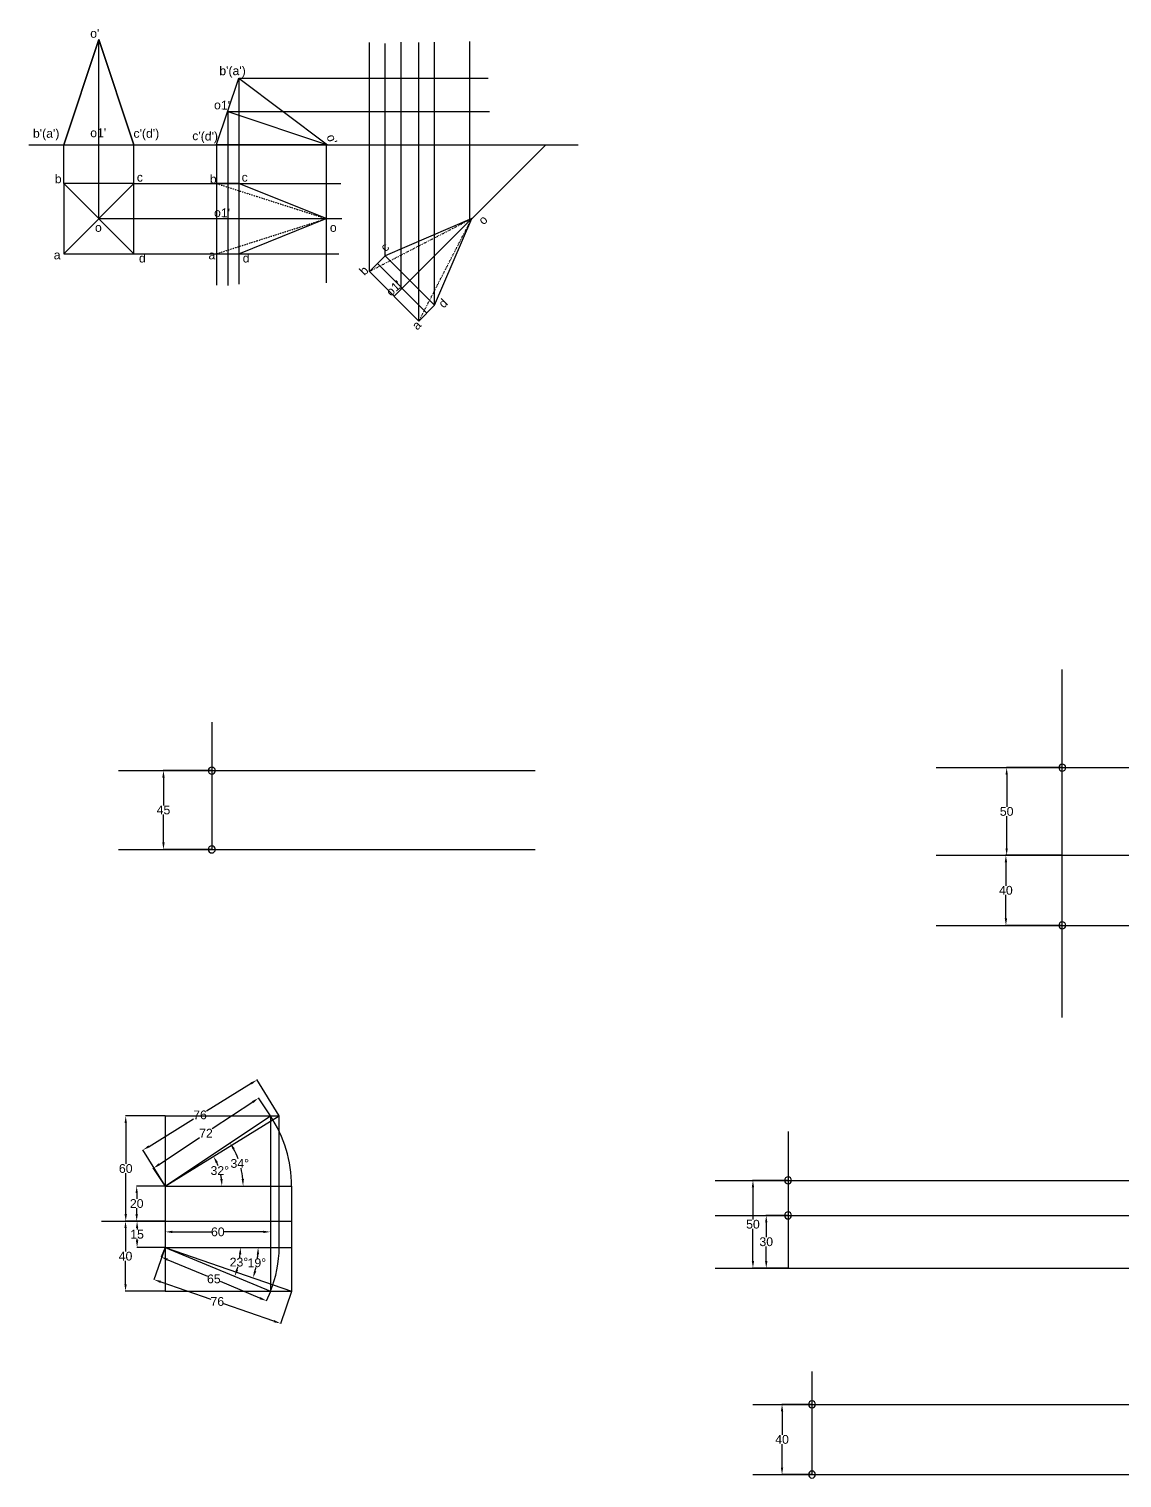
# Model space of a CAD drawing. Header units: inches. Extents: x -1930 to 5336, y -1833 to 832.
# Drawn here: x 527 to 1150, y 6 to 832 of the extents above; entities that cross this region are included whole.
import ezdxf

# ---------------------------------------------------------------- set-up
doc = ezdxf.new("R2010")
doc.units = ezdxf.units.IN
doc.header["$MEASUREMENT"] = 0
doc.linetypes.add('DOT', pattern=[0.25, 0, -0.25])
doc.styles.get("Standard").update_dxf_attribs({"font": 'arial.ttf'})
doc.dimstyles.get("Standard").update_dxf_attribs({"dimtxt": 5, "dimasz": 4, "dimexe": 0.18, "dimexo": 0.0625, "dimgap": 0.09, "dimtad": 0, "dimtih": 1, "dimtoh": 1, "dimdec": 0, "dimzin": 0, "dimdsep": 46, "dimtxsty": 'Standard', "dimcen": 0.09, "dimadec": 0, "dimazin": 0, "dimtfac": 1, "dimtdec": 0, "dimtofl": 0, "dimtmove": 0, "dimatfit": 3, "dimfxl": 1, "dimtolj": 1, "dimtzin": 0, "dimarcsym": 0})

# ---------------------------------------------------------------- blocks, each defined once
blk = doc.blocks.new('*D1')
at = {"color": 0, "lineweight": -2, "transparency": 16777216}
for p, q in [((604.65, 172.16), (588.26, 172.16)), ((588.44, 168.16), (588.44, 164.8)), ((588.44, 156.16), (588.44, 159.52)), ((604.65, 152.16), (588.26, 152.16))]:
    blk.add_line(p, q, dxfattribs=at)
at = {"color": 0, "transparency": 16777216}
for points in [[(587.77, 168.16), (589.1, 168.16), (588.44, 172.16)], [(587.77, 156.16), (589.1, 156.16), (588.44, 152.16)]]:
    blk.add_solid(points, dxfattribs=at)
at = {"layer": 'Defpoints', "color": 0, "transparency": 16777216}
for p in [(588.44, 172.16), (604.71, 172.16), (604.71, 152.16)]:
    blk.add_point(p, dxfattribs=at)
at = {"color": 0, "transparency": 16777216, "insert": (588.44, 162.16), "char_height": 5, "attachment_point": 5}
blk.add_mtext('\\A1;20', dxfattribs=at)
blk = doc.blocks.new('*D2')
at = {"color": 0, "lineweight": -2, "transparency": 16777216}
for p, q in [((604.65, 212.16), (582, 212.16)), ((582.18, 208.16), (582.18, 184.8)), ((582.18, 156.16), (582.18, 179.52)), ((604.65, 152.16), (582, 152.16))]:
    blk.add_line(p, q, dxfattribs=at)
at = {"color": 0, "transparency": 16777216}
for points in [[(581.51, 208.16), (582.85, 208.16), (582.18, 212.16)], [(581.51, 156.16), (582.85, 156.16), (582.18, 152.16)]]:
    blk.add_solid(points, dxfattribs=at)
at = {"layer": 'Defpoints', "color": 0, "transparency": 16777216}
for p in [(582.18, 212.16), (604.71, 212.16), (604.71, 152.16)]:
    blk.add_point(p, dxfattribs=at)
at = {"color": 0, "transparency": 16777216, "insert": (582.18, 182.16), "char_height": 5, "attachment_point": 5}
blk.add_mtext('\\A1;60', dxfattribs=at)
blk = doc.blocks.new('*D3')
at = {"color": 0, "lineweight": -2, "transparency": 16777216}
for p, q in [((604.65, 152.16), (588.47, 152.16)), ((588.65, 148.16), (588.65, 147.3)), ((588.65, 141.16), (588.65, 142.02)), ((604.65, 137.16), (588.47, 137.16))]:
    blk.add_line(p, q, dxfattribs=at)
at = {"color": 0, "transparency": 16777216}
for points in [[(587.99, 148.16), (589.32, 148.16), (588.65, 152.16)], [(587.99, 141.16), (589.32, 141.16), (588.65, 137.16)]]:
    blk.add_solid(points, dxfattribs=at)
at = {"layer": 'Defpoints', "color": 0, "transparency": 16777216}
for p in [(604.71, 152.16), (588.65, 137.16), (604.71, 137.16)]:
    blk.add_point(p, dxfattribs=at)
at = {"color": 0, "transparency": 16777216, "insert": (588.65, 144.66), "char_height": 5, "attachment_point": 5}
blk.add_mtext('\\A1;15', dxfattribs=at)
blk = doc.blocks.new('*D4')
at = {"color": 0, "lineweight": -2, "transparency": 16777216}
for p, q in [((604.65, 152.16), (581.89, 152.16)), ((582.07, 148.16), (582.07, 134.8)), ((582.07, 116.16), (582.07, 129.52)), ((604.65, 112.16), (581.89, 112.16))]:
    blk.add_line(p, q, dxfattribs=at)
at = {"color": 0, "transparency": 16777216}
for points in [[(581.4, 148.16), (582.74, 148.16), (582.07, 152.16)], [(581.4, 116.16), (582.74, 116.16), (582.07, 112.16)]]:
    blk.add_solid(points, dxfattribs=at)
at = {"layer": 'Defpoints', "color": 0, "transparency": 16777216}
for p in [(604.71, 152.16), (582.07, 112.16), (604.71, 112.16)]:
    blk.add_point(p, dxfattribs=at)
at = {"color": 0, "transparency": 16777216, "insert": (582.07, 132.16), "char_height": 5, "attachment_point": 5}
blk.add_mtext('\\A1;40', dxfattribs=at)
blk = doc.blocks.new('*D5')
at = {"color": 0, "lineweight": -2, "transparency": 16777216}
for p, q in [((654.61, 220.1), (631.56, 204.74)), ((664.68, 212.21), (657.84, 222.47)), ((601.27, 184.54), (624.31, 199.9)), ((604.68, 172.21), (597.84, 182.47))]:
    blk.add_line(p, q, dxfattribs=at)
at = {"color": 0, "transparency": 16777216}
for points in [[(654.24, 220.66), (654.98, 219.55), (657.94, 222.32)], [(600.9, 185.09), (601.64, 183.98), (597.94, 182.32)]]:
    blk.add_solid(points, dxfattribs=at)
at = {"layer": 'Defpoints', "color": 0, "transparency": 16777216}
for p in [(657.94, 222.32), (664.71, 212.16), (604.71, 172.16)]:
    blk.add_point(p, dxfattribs=at)
at = {"color": 0, "transparency": 16777216, "insert": (627.94, 202.32), "char_height": 5, "attachment_point": 5}
blk.add_mtext('\\A1;72', dxfattribs=at)
blk = doc.blocks.new('*D6')
at = {"color": 0, "lineweight": -2, "transparency": 16777216}
for p, q in [((669.68, 212.21), (656.97, 232.87)), ((653.65, 230.62), (628.21, 214.96)), ((595.47, 194.82), (620.91, 210.47)), ((604.68, 172.21), (591.97, 192.87))]:
    blk.add_line(p, q, dxfattribs=at)
at = {"color": 0, "transparency": 16777216}
for points in [[(653.3, 231.19), (654, 230.05), (657.06, 232.72)], [(595.12, 195.38), (595.82, 194.25), (592.06, 192.72)]]:
    blk.add_solid(points, dxfattribs=at)
at = {"layer": 'Defpoints', "color": 0, "transparency": 16777216}
for p in [(657.06, 232.72), (669.71, 212.16), (604.71, 172.16)]:
    blk.add_point(p, dxfattribs=at)
at = {"color": 0, "transparency": 16777216, "insert": (624.56, 212.72), "char_height": 5, "attachment_point": 5}
blk.add_mtext('\\A1;76', dxfattribs=at)
blk = doc.blocks.new('*D7')
at = {"color": 0, "lineweight": -2, "transparency": 16777216}
for p, q in [((604.69, 137.1), (598.29, 118.64)), ((602.13, 117.5), (630.76, 107.58)), ((676.8, 112.1), (670.4, 93.64)), ((666.68, 95.12), (638.06, 105.05))]:
    blk.add_line(p, q, dxfattribs=at)
at = {"color": 0, "transparency": 16777216}
for points in [[(602.35, 118.13), (601.91, 116.87), (598.35, 118.81)], [(666.9, 95.75), (666.46, 94.49), (670.46, 93.81)]]:
    blk.add_solid(points, dxfattribs=at)
at = {"layer": 'Defpoints', "color": 0, "transparency": 16777216}
for p in [(604.71, 137.16), (676.82, 112.16), (670.46, 93.81)]:
    blk.add_point(p, dxfattribs=at)
at = {"color": 0, "transparency": 16777216, "insert": (634.41, 106.31), "char_height": 5, "attachment_point": 5}
blk.add_mtext('\\A1;76', dxfattribs=at)
blk = doc.blocks.new('*D8')
at = {"color": 0, "lineweight": -2, "transparency": 16777216}
for p, q in [((604.69, 137.1), (602.37, 131.53)), ((606.13, 130.16), (628.73, 120.74)), ((658.74, 108.23), (636.14, 117.65)), ((664.69, 112.1), (662.37, 106.53))]:
    blk.add_line(p, q, dxfattribs=at)
at = {"color": 0, "transparency": 16777216}
for points in [[(606.38, 130.77), (605.87, 129.54), (602.43, 131.69)], [(659, 108.85), (658.49, 107.62), (662.43, 106.69)]]:
    blk.add_solid(points, dxfattribs=at)
at = {"layer": 'Defpoints', "color": 0, "transparency": 16777216}
for p in [(604.71, 137.16), (664.71, 112.16), (662.43, 106.69)]:
    blk.add_point(p, dxfattribs=at)
at = {"color": 0, "transparency": 16777216, "insert": (632.43, 119.19), "char_height": 5, "attachment_point": 5}
blk.add_mtext('\\A1;65', dxfattribs=at)
blk = doc.blocks.new('*D9')
at = {"color": 0, "lineweight": -2, "transparency": 16777216}
for start, end in [(20.74118, 24.51371), (7.09379, 10.98427)]:
    blk.add_arc((604.71, 172.16), 32.33, start, end, dxfattribs=at)
at = {"color": 0, "transparency": 16777216}
for points in [[(633.54, 185.26), (634.71, 185.89), (632.24, 189.1)], [(637.46, 176.19), (636.13, 176.11), (637.04, 172.16)]]:
    blk.add_solid(points, dxfattribs=at)
at = {"layer": 'Defpoints', "color": 0, "transparency": 16777216}
for p in [(669.71, 212.16), (636.5, 178.07), (568.34, 172.16), (604.71, 172.16), (1051.08, 172.16)]:
    blk.add_point(p, dxfattribs=at)
at = {"color": 0, "transparency": 16777216, "insert": (635.82, 180.96), "char_height": 5, "attachment_point": 5}
blk.add_mtext('\\A1;32°', dxfattribs=at)
blk = doc.blocks.new('*D10')
at = {"color": 0, "lineweight": -2, "transparency": 16777216}
for start, end in [(20.44615, 28.52824), (5.16182, 13.31129)]:
    blk.add_arc((604.71, 172.16), 44.41, start, end, dxfattribs=at)
at = {"color": 0, "transparency": 16777216}
for points in [[(643.16, 193.03), (644.3, 193.72), (641.67, 196.8)], [(649.61, 176.19), (648.28, 176.13), (649.13, 172.16)]]:
    blk.add_solid(points, dxfattribs=at)
at = {"layer": 'Defpoints', "color": 0, "transparency": 16777216}
for p in [(664.71, 212.16), (648.28, 180.81), (568.34, 172.16), (604.71, 172.16), (1051.08, 172.16)]:
    blk.add_point(p, dxfattribs=at)
at = {"color": 0, "transparency": 16777216, "insert": (647.22, 185.03), "char_height": 5, "attachment_point": 5}
blk.add_mtext('\\A1;34°', dxfattribs=at)
blk = doc.blocks.new('*D11')
at = {"color": 0, "lineweight": -2, "transparency": 16777216}
for start, end in [(353.3254, 355.67551), (345.20369, 347.52909)]:
    blk.add_arc((604.71, 137.16), 53.01, start, end, dxfattribs=at)
at = {"color": 0, "transparency": 16777216}
for points in [[(656.9, 133.19), (658.24, 133.14), (657.72, 137.16)], [(656.6, 123.43), (655.33, 123.82), (654.8, 119.8)]]:
    blk.add_solid(points, dxfattribs=at)
at = {"layer": 'Defpoints', "color": 0, "transparency": 16777216}
for p in [(568.34, 137.16), (604.71, 137.16), (1051.08, 137.16), (656.41, 125.46), (676.82, 112.16)]:
    blk.add_point(p, dxfattribs=at)
at = {"color": 0, "transparency": 16777216, "insert": (656.98, 128.36), "char_height": 5, "attachment_point": 5}
blk.add_mtext('\\A1;19°', dxfattribs=at)
blk = doc.blocks.new('*D12')
at = {"color": 0, "lineweight": -2, "transparency": 16777216}
for start, end in [(352.27232, 354.65526), (342.72488, 345.06237)]:
    blk.add_arc((604.71, 137.16), 42.9, start, end, dxfattribs=at)
at = {"color": 0, "transparency": 16777216}
for points in [[(646.76, 133.2), (648.09, 133.13), (647.61, 137.16)], [(646.3, 124.19), (645.05, 124.65), (644.31, 120.66)]]:
    blk.add_solid(points, dxfattribs=at)
at = {"layer": 'Defpoints', "color": 0, "transparency": 16777216}
for p in [(568.34, 137.16), (604.71, 137.16), (1051.08, 137.16), (646.13, 126), (664.71, 112.16)]:
    blk.add_point(p, dxfattribs=at)
at = {"color": 0, "transparency": 16777216, "insert": (646.77, 128.75), "char_height": 5, "attachment_point": 5}
blk.add_mtext('\\A1;23°', dxfattribs=at)
blk = doc.blocks.new('*D13')
at = {"color": 0, "lineweight": -2, "transparency": 16777216}
for p, q in [((604.71, 152.1), (604.71, 145.84)), ((664.71, 152.1), (664.71, 145.84)), ((608.71, 146.02), (631.04, 146.02)), ((660.71, 146.02), (638.39, 146.02))]:
    blk.add_line(p, q, dxfattribs=at)
at = {"color": 0, "transparency": 16777216}
for points in [[(608.71, 146.68), (608.71, 145.35), (604.71, 146.02)], [(660.71, 146.68), (660.71, 145.35), (664.71, 146.02)]]:
    blk.add_solid(points, dxfattribs=at)
at = {"layer": 'Defpoints', "color": 0, "transparency": 16777216}
for p in [(604.71, 152.16), (664.71, 152.16), (664.71, 146.02)]:
    blk.add_point(p, dxfattribs=at)
at = {"color": 0, "transparency": 16777216, "insert": (634.71, 146.02), "char_height": 5, "attachment_point": 5}
blk.add_mtext('\\A1;60', dxfattribs=at)
blk = doc.blocks.new('*D37')
at = {"color": 0, "lineweight": -2, "transparency": 16777216}
for p, q in [((959.91, 155.38), (947.33, 155.38)), ((947.51, 151.38), (947.51, 143.03)), ((947.51, 129.38), (947.51, 137.74)), ((959.91, 125.38), (947.33, 125.38))]:
    blk.add_line(p, q, dxfattribs=at)
at = {"color": 0, "transparency": 16777216}
for points in [[(946.84, 151.38), (948.18, 151.38), (947.51, 155.38)], [(946.84, 129.38), (948.18, 129.38), (947.51, 125.38)]]:
    blk.add_solid(points, dxfattribs=at)
at = {"layer": 'Defpoints', "color": 0, "transparency": 16777216}
for p in [(947.51, 155.38), (959.97, 155.38), (959.97, 125.38)]:
    blk.add_point(p, dxfattribs=at)
at = {"color": 0, "transparency": 16777216, "insert": (947.51, 140.38), "char_height": 5, "attachment_point": 5}
blk.add_mtext('\\A1;30', dxfattribs=at)
blk = doc.blocks.new('*D38')
at = {"color": 0, "lineweight": -2, "transparency": 16777216}
for p, q in [((959.91, 175.38), (939.74, 175.38)), ((939.92, 171.38), (939.92, 153.02)), ((939.92, 129.38), (939.92, 147.74)), ((959.91, 125.38), (939.74, 125.38))]:
    blk.add_line(p, q, dxfattribs=at)
at = {"color": 0, "transparency": 16777216}
for points in [[(939.25, 171.38), (940.58, 171.38), (939.92, 175.38)], [(939.25, 129.38), (940.58, 129.38), (939.92, 125.38)]]:
    blk.add_solid(points, dxfattribs=at)
at = {"layer": 'Defpoints', "color": 0, "transparency": 16777216}
for p in [(939.92, 175.38), (959.97, 175.38), (959.97, 125.38)]:
    blk.add_point(p, dxfattribs=at)
at = {"color": 0, "transparency": 16777216, "insert": (939.92, 150.38), "char_height": 5, "attachment_point": 5}
blk.add_mtext('\\A1;50', dxfattribs=at)
blk = doc.blocks.new('*D39')
at = {"color": 0, "lineweight": -2, "transparency": 16777216}
for p, q in [((973.54, 47.62), (956.34, 47.62)), ((956.52, 43.62), (956.52, 30.26)), ((956.52, 11.62), (956.52, 24.98)), ((973.54, 7.62), (956.34, 7.62))]:
    blk.add_line(p, q, dxfattribs=at)
at = {"color": 0, "transparency": 16777216}
for points in [[(955.86, 43.62), (957.19, 43.62), (956.52, 47.62)], [(955.86, 11.62), (957.19, 11.62), (956.52, 7.62)]]:
    blk.add_solid(points, dxfattribs=at)
at = {"layer": 'Defpoints', "color": 0, "transparency": 16777216}
for p in [(956.52, 47.62), (973.6, 47.62), (973.6, 7.62)]:
    blk.add_point(p, dxfattribs=at)
at = {"color": 0, "transparency": 16777216, "insert": (956.52, 27.62), "char_height": 5, "attachment_point": 5}
blk.add_mtext('\\A1;40', dxfattribs=at)
blk = doc.blocks.new('*D40')
at = {"color": 0, "lineweight": -2, "transparency": 16777216}
for p, q in [((631.21, 409.16), (603.53, 409.16)), ((603.71, 405.16), (603.71, 389.3)), ((603.71, 368.16), (603.71, 384.03)), ((631.21, 364.16), (603.53, 364.16))]:
    blk.add_line(p, q, dxfattribs=at)
at = {"color": 0, "transparency": 16777216}
for points in [[(603.04, 405.16), (604.37, 405.16), (603.71, 409.16)], [(603.04, 368.16), (604.37, 368.16), (603.71, 364.16)]]:
    blk.add_solid(points, dxfattribs=at)
at = {"layer": 'Defpoints', "color": 0, "transparency": 16777216}
for p in [(603.71, 409.16), (631.27, 409.16), (631.27, 364.16)]:
    blk.add_point(p, dxfattribs=at)
at = {"color": 0, "transparency": 16777216, "insert": (603.71, 386.66), "char_height": 5, "attachment_point": 5}
blk.add_mtext('\\A1;45', dxfattribs=at)
blk = doc.blocks.new('*D41')
at = {"color": 0, "lineweight": -2, "transparency": 16777216}
for p, q in [((1116.26, 410.84), (1084.46, 410.84)), ((1084.64, 406.84), (1084.64, 388.48)), ((1084.64, 364.84), (1084.64, 383.19)), ((1116.26, 360.84), (1084.46, 360.84))]:
    blk.add_line(p, q, dxfattribs=at)
at = {"color": 0, "transparency": 16777216}
for points in [[(1083.98, 406.84), (1085.31, 406.84), (1084.64, 410.84)], [(1083.98, 364.84), (1085.31, 364.84), (1084.64, 360.84)]]:
    blk.add_solid(points, dxfattribs=at)
at = {"layer": 'Defpoints', "color": 0, "transparency": 16777216}
for p in [(1084.64, 410.84), (1116.33, 410.84), (1116.33, 360.84)]:
    blk.add_point(p, dxfattribs=at)
at = {"color": 0, "transparency": 16777216, "insert": (1084.64, 385.84), "char_height": 5, "attachment_point": 5}
blk.add_mtext('\\A1;50', dxfattribs=at)
blk = doc.blocks.new('*D42')
at = {"color": 0, "lineweight": -2, "transparency": 16777216}
for p, q in [((1116.26, 360.84), (1084.02, 360.84)), ((1084.2, 356.84), (1084.2, 343.48)), ((1084.2, 324.84), (1084.2, 338.19)), ((1116.26, 320.84), (1084.02, 320.84))]:
    blk.add_line(p, q, dxfattribs=at)
at = {"color": 0, "transparency": 16777216}
for points in [[(1083.54, 356.84), (1084.87, 356.84), (1084.2, 360.84)], [(1083.54, 324.84), (1084.87, 324.84), (1084.2, 320.84)]]:
    blk.add_solid(points, dxfattribs=at)
at = {"layer": 'Defpoints', "color": 0, "transparency": 16777216}
for p in [(1116.33, 360.84), (1084.2, 320.84), (1116.33, 320.84)]:
    blk.add_point(p, dxfattribs=at)
at = {"color": 0, "transparency": 16777216, "insert": (1084.2, 340.84), "char_height": 5, "attachment_point": 5}
blk.add_mtext('\\A1;40', dxfattribs=at)

msp = doc.modelspace()

# ---------------------------------------------------------------- linework, layer by layer
for p, q in [((546.8, 766.18), (566.8, 826.18)), ((566.8, 826.18), (546.8, 766.18)), ((566.8, 766.18), (566.8, 826.18)), ((566.8, 826.18), (586.8, 766.18)), ((586.8, 766.18), (566.8, 826.18)), ((721.13, 693.89), (721.13, 824.47)), ((730.09, 702.85), (730.09, 823.89)), ((739.37, 683.84), (739.37, 824.59)), ((749.41, 665.6), (749.41, 824.53)), ((758.38, 674.57), (758.38, 824.59)), ((778.49, 722.96), (778.49, 825.03)), ((634, 766.22), (646.67, 804.16)), ((646.67, 804.16), (697.24, 766.18)), ((646.67, 804.16), (646.67, 686.71)), ((646.67, 804.16), (788.94, 804.16)), ((640.5, 785.68), (640.5, 685.78)), ((640.33, 785.19), (697.24, 766.18)), ((640.5, 785.13), (789.57, 785.13)), ((527, 766.18), (790.06, 766.18)), ((546.8, 744), (546.8, 766.18)), ((546.8, 766.18), (586.8, 766.18)), ((546.8, 766.18), (586.8, 766.18)), ((566.8, 724), (566.8, 766.18)), ((586.8, 744), (586.8, 766.18)), ((697.24, 766.18), (634, 766.22)), ((634, 766.22), (634, 686.09)), ((696.58, 766.18), (696.58, 687.33)), ((735.27, 679.75), (821.7, 766.18)), ((790.06, 766.18), (840.32, 766.18)), ((546.8, 744), (546.8, 704)), ((586.8, 744), (546.8, 744)), ((546.8, 744), (586.8, 704)), ((546.8, 704), (586.8, 744)), ((586.8, 704), (586.8, 744)), ((586.8, 744), (704.9, 744)), ((634, 744), (634, 704)), ((646.67, 744), (634, 744)), ((640.5, 744), (640.33, 704)), ((696.58, 724), (646.67, 744)), ((646.67, 744), (646.67, 704)), ((566.8, 724), (705.52, 724)), ((634, 724), (696.58, 724)), ((646.67, 704), (696.58, 724)), ((779.52, 724), (730.09, 702.85)), ((758.38, 674.57), (779.52, 724)), ((546.8, 704), (586.8, 704)), ((586.8, 704), (703.65, 704)), ((634, 704), (646.67, 704)), ((730.09, 702.85), (721.13, 693.89)), ((730.09, 702.85), (758.38, 674.57)), ((725.73, 698.49), (753.89, 670.08)), ((721.13, 693.89), (749.41, 665.6)), ((749.41, 665.6), (758.38, 674.57)), ((1116.33, 268.3), (1116.33, 466.77)), ((631.27, 436.82), (631.27, 364.16)), ((578.04, 409.16), (815.67, 409.16)), ((1044.43, 410.84), (1539.19, 410.84)), ((578.04, 364.16), (815.67, 364.16)), ((1044.43, 360.84), (1539.19, 360.84)), ((1044.43, 320.84), (1539.19, 320.84)), ((604.71, 212.16), (669.71, 212.16)), ((604.71, 212.16), (604.71, 112.16)), ((604.71, 172.16), (669.71, 212.16)), ((664.71, 212.16), (664.71, 112.16)), ((669.71, 137.16), (669.71, 212.16)), ((959.97, 203.29), (959.97, 125.38)), ((918.33, 175.38), (1249.15, 175.38)), ((604.71, 172.16), (676.82, 172.16)), ((676.82, 172.16), (676.82, 112.16)), ((568.34, 152.16), (676.82, 152.16)), ((918.33, 155.38), (1249.15, 155.38)), ((604.71, 137.16), (676.82, 137.16)), ((604.71, 137.16), (676.82, 112.16)), ((918.33, 125.38), (1249.15, 125.38)), ((604.71, 112.16), (676.82, 112.16)), ((973.6, 66.4), (973.6, 7.62)), ((939.92, 47.62), (1213.66, 47.62)), ((939.92, 7.62), (1213.66, 7.62))]:
    msp.add_line(p, q)
at = {"linetype": 'DOT'}
for p, q in [((634, 744), (696.58, 724)), ((634, 704), (696.58, 724)), ((721.13, 693.89), (779.52, 724)), ((749.41, 665.6), (779.52, 724))]:
    msp.add_line(p, q, dxfattribs=at)
at = {"lineweight": 30}
for p, q in [((604.71, 172.16), (664.71, 212.16)), ((604.71, 137.16), (664.71, 112.16))]:
    msp.add_line(p, q, dxfattribs=at)
for points in [[(629.27, 409.16, 1), (633.27, 409.16, 1)], [(1114.33, 410.84, 1), (1118.33, 410.84, 1)], [(629.27, 364.16, 1), (633.27, 364.16, 1)], [(1114.33, 320.84, 1), (1118.33, 320.84, 1)], [(957.97, 175.38, 1), (961.97, 175.38, 1)], [(957.97, 155.38, 1), (961.97, 155.38, 1)], [(971.6, 47.62, 1), (975.6, 47.62, 1)], [(971.6, 7.62, 1), (975.6, 7.62, 1)]]:
    msp.add_lwpolyline(points, format="xyb", close=True)
for centre, radius, start, end in [((604.71, 172.16), 72.11, 0, 33.69007), ((604.71, 137.16), 65, 337.38014, 0)]:
    msp.add_arc(centre, radius, start, end)

# ---------------------------------------------------------------- texts
at = {"char_height": 5, "attachment_point": 1}
for s, insert in [("o'", (561.92, 832.18)), ("b'(a')", (529.27, 775.14)), ("o1'", (561.92, 775.44)), ("c'(d')", (586.59, 775.14)), ('b', (541.73, 749.21)), ('c', (588.51, 750.11)), ('b', (630.17, 749.08)), ('c', (648.28, 750.11)), ('o', (564.66, 721.47)), ('o', (698.61, 721.47)), ('a', (541.12, 705.79)), ('d', (589.71, 703.98)), ('a', (629.39, 705.79)), ('d', (648.9, 703.98))]:
    msp.add_mtext_dynamic_manual_height_columns(s, width=18.3322, gutter_width=25, heights=[0], dxfattribs=dict(at, insert=insert))
for s, insert, rotation in [("b'(a')", (635.56, 810.83), 0.11155), ("o1'", (632.66, 791.43), 357.96048), ("c'(d')", (620.2, 773.79), 358.5843), ("o'", (701.4, 772.66), 288.39823), ("o1'", (632.66, 730.01), 357.96048), ('o', (782.75, 723.65), 45), ('c', (726.9, 708.31), 45), ('b', (714.83, 694.78), 45), ("o1'", (730.08, 683.06), 42.96048), ('d', (759.97, 676.13), 45), ('a', (744.89, 663.61), 45)]:
    msp.add_mtext_dynamic_manual_height_columns(s, width=18.3322, gutter_width=25, heights=[0], dxfattribs=dict(at, insert=insert, rotation=rotation))

# ---------------------------------------------------------------- dimensions: what is measured, and where the dimension line sits
for base, p1, p2, picture, middle in [((603.71, 409.16), (631.27, 364.16), (631.27, 409.16), '*D40', (603.71, 386.66)), ((1084.64, 410.84), (1116.33, 360.84), (1116.33, 410.84), '*D41', (1084.64, 385.84)), ((1084.2, 320.84), (1116.33, 360.84), (1116.33, 320.84), '*D42', (1084.2, 340.84)), ((582.18, 212.16), (604.71, 152.16), (604.71, 212.16), '*D2', (582.18, 182.16)), ((939.92, 175.38), (959.97, 125.38), (959.97, 175.38), '*D38', (939.92, 150.38)), ((588.44, 172.16), (604.71, 152.16), (604.71, 172.16), '*D1', (588.44, 162.16)), ((582.07, 112.16), (604.71, 152.16), (604.71, 112.16), '*D4', (582.07, 132.16)), ((588.65, 137.16), (604.71, 152.16), (604.71, 137.16), '*D3', (588.65, 144.66)), ((947.51, 155.38), (959.97, 125.38), (959.97, 155.38), '*D37', (947.51, 140.38)), ((956.52, 47.62), (973.6, 7.62), (973.6, 47.62), '*D39', (956.52, 27.62))]:
    dim = msp.add_linear_dim(base=base, p1=p1, p2=p2, angle=90, dimstyle='Standard')
    dim.commit()
    dim.dimension.update_dxf_attribs({"geometry": picture, "text_midpoint": middle})
for p1, p2, distance, picture, middle in [((604.71, 172.16), (669.71, 212.16), 24.14, '*D6', (624.56, 212.72)), ((604.71, 172.16), (664.71, 212.16), 12.21, '*D5', (627.94, 202.32)), ((604.71, 137.16), (676.82, 112.16), -19.42, '*D7', (634.41, 106.31)), ((604.71, 137.16), (664.71, 112.16), -5.92, '*D8', (632.43, 119.19))]:
    dim = msp.add_aligned_dim(p1=p1, p2=p2, distance=distance, dimstyle='Standard')
    dim.commit()
    dim.dimension.update_dxf_attribs({"geometry": picture, "text_midpoint": middle})
for base, line1, line2, picture, middle in [((636.5, 178.07), ((604.71, 172.16), (669.71, 212.16)), ((568.34, 172.16), (1051.08, 172.16)), '*D9', (635.82, 180.96)), ((648.28, 180.81), ((604.71, 172.16), (664.71, 212.16)), ((568.34, 172.16), (1051.08, 172.16)), '*D10', (647.22, 185.03)), ((656.41, 125.46), ((568.34, 137.16), (1051.08, 137.16)), ((604.71, 137.16), (676.82, 112.16)), '*D11', (656.98, 128.36)), ((646.13, 126), ((604.71, 137.16), (664.71, 112.16)), ((568.34, 137.16), (1051.08, 137.16)), '*D12', (646.77, 128.75))]:
    dim = msp.add_angular_dim_2l(base=base, line1=line1, line2=line2, dimstyle='Standard')
    dim.commit()
    dim.dimension.update_dxf_attribs({"geometry": picture, "text_midpoint": middle})
dim = msp.add_linear_dim(base=(664.71, 146.02), p1=(604.71, 152.16), p2=(664.71, 152.16), dimstyle='Standard')
dim.commit()
dim.dimension.update_dxf_attribs({"geometry": '*D13', "text_midpoint": (634.71, 146.02)})

doc.saveas('drawing.dxf')
